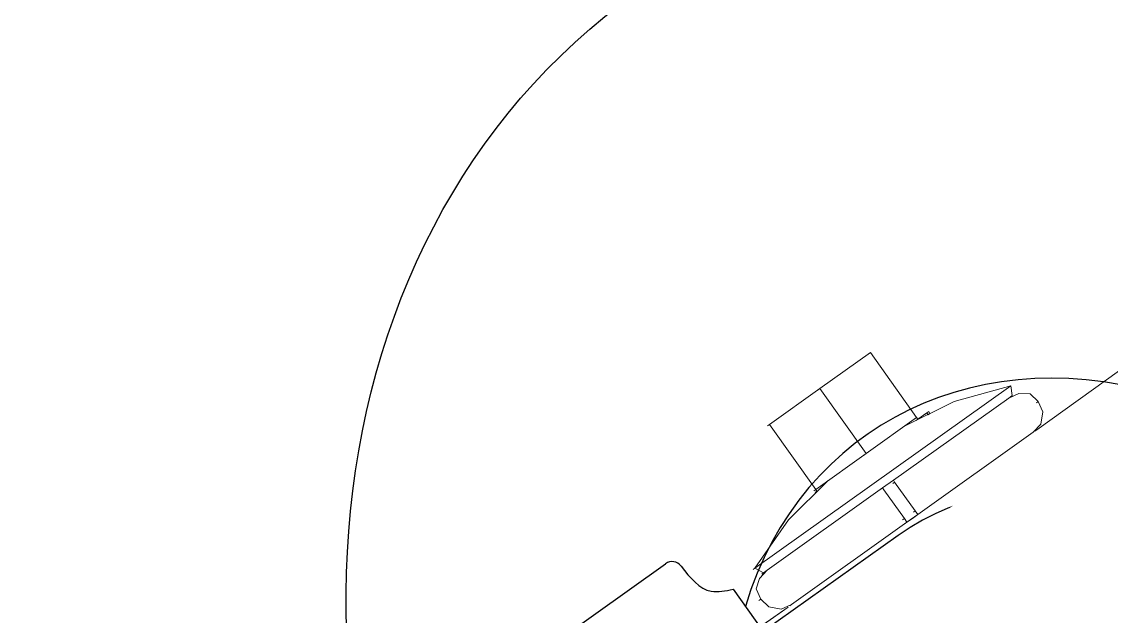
# Model space of a CAD drawing. Header units: feet. Extents: x 2321988 to 2329858, y 6722724 to 6730499.
# Drawn here: x 2326065.4913 to 2326065.8912, y 6726843.8499 to 6726844.0679 of the extents above; entities that cross this region are included whole.
import ezdxf

# ---------------------------------------------------------------- set-up
doc = ezdxf.new("R2010")
doc.units = ezdxf.units.FT
doc.header["$MEASUREMENT"] = 0
doc.layers.add('C-BESS-EQUIPMENT', color=255, linetype='Continuous')

# ---------------------------------------------------------------- blocks, each defined once
blk = doc.blocks.new('Midpoint Site Plan$0$P1730-01-0001')
at = {"color": 0, "linetype": 'ByBlock', "lineweight": -2}
for p, q in [((-30.8255, 1.9644), (-29.9479, 1.9644)), ((-29.7703, 1.7002), (-29.7703, -1.7002)), ((-29.0404, 1.471), (-29.7703, 1.471))]:
    blk.add_line(p, q, dxfattribs=at)
blk.add_arc((-29.9479, 1.9153), 0.0491, 0, 90, dxfattribs=at)
for centre, major_axis, start_param, end_param in [((-26.6479, 0), (0, 4.086), 3.038975, 6.385803), ((-27.964, 0), (0, 4.086), 3.049307, 6.375471), ((-27.346, 0), (0, 4.086), 3.050793, 6.373985), ((-28.9055, 0), (0, 1.9122), 2.568457, 6.856321), ((-30, 0), (0, 1.471), 3.329957, 6.094821), ((-29.0404, 0), (0, 1.471), 3.141593, 6.283185)]:
    blk.add_ellipse(centre, major_axis=major_axis, ratio=0.833977, start_param=start_param, end_param=end_param, dxfattribs=at)
blk.add_ellipse((-28.5921, 0), major_axis=(0, 4.086), ratio=0.833977, dxfattribs=at)
blk.add_spline([(-29.8988, 1.9153), (-29.8542, 1.7487), (-29.7703, 1.7002)], degree=3, dxfattribs=at)
blk = doc.blocks.new('Midpoint Site Plan$0$A$C71e53a02')
at = {"lineweight": 9}
for points in [[(24.9562, 2.1974), (24.9465, 2.1974), (24.6736, 2.1974), (24.6736, 1.8466), (24.6736, 1.8369), (24.6249, 1.8369), (24.6152, 1.8369), (24.6152, 1.8271), (24.6249, 1.8271), (24.6249, 1.8369), (24.6346, 1.8369)], [(25.2291, 2.1974), (25.2193, 2.1974), (24.9465, 2.1974), (24.9465, 1.8466), (24.6736, 1.8466), (24.6834, 1.8466)], [(25.2193, 2.1974), (25.2193, 1.8466), (25.2193, 1.8369), (25.2291, 1.8369)], [(24.7418, 1.8466), (24.4982, 1.8076), (24.2546, 1.7199), (25.6383, 1.7199), (25.3947, 1.8076), (25.1511, 1.8466), (25.1609, 1.8466)], [(24.9465, 1.8466), (25.2193, 1.8466), (25.2291, 1.8466), (25.2193, 1.8466)], [(24.1961, 1.5933), (24.2059, 1.642), (24.2449, 1.6712), (24.2936, 1.681), (24.9172, 1.681), (24.9757, 1.681), (24.9855, 1.681), (24.9757, 1.681)], [(24.2643, 1.7199), (24.2546, 1.7199), (24.2741, 1.681), (24.2838, 1.681)], [(24.2741, 1.681), (24.2936, 1.681), (24.3033, 1.681)], [(24.9757, 1.4958), (24.9855, 1.4958), (24.9757, 1.4958), (24.9465, 1.4958), (24.9172, 1.4958), (24.9757, 1.4958), (24.9855, 1.4958), (24.9757, 1.4958), (24.9757, 1.5153), (24.9855, 1.5153), (24.9757, 1.5153), (24.9757, 1.6712), (24.9757, 1.681), (25.5994, 1.681), (25.6091, 1.681), (25.5994, 1.681)], [(24.9172, 1.6712), (24.9172, 1.681), (24.927, 1.681)], [(25.7066, 1.5933), (25.6968, 1.5933), (25.6871, 1.5445), (25.6968, 1.5933), (25.6871, 1.642), (25.6481, 1.6712), (25.5994, 1.681), (25.6189, 1.681), (25.6383, 1.7199), (25.6481, 1.7199), (25.6383, 1.7199)], [(25.6189, 1.681), (25.6286, 1.681)], [(24.927, 1.6712), (24.9172, 1.6712), (24.9172, 1.5153), (24.927, 1.5153)], [(24.1961, 1.5933), (24.1961, 1.5933)], [(25.6968, 1.5933), (25.6968, 1.5933)], [(25.6091, 1.4958), (25.5994, 1.4958), (24.9757, 1.4958), (25.5994, 1.4958), (25.6481, 1.5056), (25.6871, 1.5445), (25.6481, 1.5056), (25.5994, 1.4958)], [(23.8258, 1.4958), (24.2741, 1.4958), (24.2838, 1.4958)], [(24.927, 1.4958), (24.9172, 1.4958), (24.927, 1.4958), (24.9172, 1.4958), (24.2936, 1.4958), (24.3033, 1.4958), (24.2936, 1.4958), (24.9172, 1.4958), (24.9172, 1.5153)], [(24.2936, 1.4958), (24.3033, 1.4958)], [(24.9172, 1.4958), (24.9172, 1.4958)], [(24.9465, 1.4958), (24.9562, 1.4958)], [(24.9757, 1.4958), (24.9757, 1.4958)], [(26.0184, 1.4276), (25.9404, 1.4763), (25.843, 1.4958), (25.8527, 1.4958), (25.843, 1.4958), (25.6189, 1.4958), (25.7553, 1.4958), (25.765, 1.4958), (25.7553, 1.4958)]]:
    blk.add_lwpolyline(points, dxfattribs=at)
for points in [[(24.6834, 1.8369), (24.6736, 1.8369)], [(24.9562, 1.8466), (24.9465, 1.8466)], [(24.2936, 1.4958), (24.2449, 1.5056), (24.2059, 1.5445), (24.1961, 1.5933), (24.2059, 1.5933), (24.1961, 1.5933), (24.2059, 1.5445), (24.2449, 1.5056)], [(25.7066, 1.5933), (25.6968, 1.5933)]]:
    blk.add_lwpolyline(points, close=True, dxfattribs=at)

msp = doc.modelspace()

# ---------------------------------------------------------------- wipeouts: each hides what was drawn before it
msp.add_wipeout([(2326064.17456, 6726849.7753), (2326064.71751, 6726850.16214), (2326071.53559, 6726840.59259), (2326070.99264, 6726840.20575)]).dxf.layer = 'C-BESS-EQUIPMENT'

# ---------------------------------------------------------------- next in the draw order: block references
at = {"layer": 'C-BESS-EQUIPMENT', "yscale": 0.08333333333333331, "zscale": 0.08333333333333331}
for name, p, xscale, rotation in [('Midpoint Site Plan$0$P1730-01-0001', (2326067.85508, 6726845.18395), 0.08333333333333331, 35.46898082920265), ('Midpoint Site Plan$0$A$C71e53a02', (2326067.5836, 6726844.99053), -0.08333333333333331, 35.46898082920264)]:
    msp.add_blockref(name, p, dxfattribs=dict(at, xscale=xscale, rotation=rotation))

# ---------------------------------------------------------------- next in the draw order: wipeouts: each hides what was drawn before it
msp.add_wipeout([(2326065.94037, 6726843.96685), (2326048.23925, 6726831.35522), (2326048.37827, 6726831.16009), (2326066.0794, 6726843.77173)]).dxf.layer = 'C-BESS-EQUIPMENT'

# ---------------------------------------------------------------- next in the draw order: wipeouts: each hides what was drawn before it
msp.add_wipeout([(2326044.1544, 6726887.54167), (2326077.85795, 6726840.23687), (2326077.40832, 6726839.91652), (2326043.70467, 6726887.22144)]).dxf.layer = 'C-BESS-EQUIPMENT'

# ---------------------------------------------------------------- next in the draw order: wipeouts: each hides what was drawn before it
msp.add_wipeout([(2326040.08225, 6726884.64036), (2326073.7858, 6726837.33556), (2326073.33617, 6726837.01521), (2326039.63253, 6726884.32013)]).dxf.layer = 'C-BESS-EQUIPMENT'

# ---------------------------------------------------------------- next in the draw order: wipeouts: each hides what was drawn before it
msp.add_wipeout([(2326036.0101, 6726881.73905), (2326069.71366, 6726834.43425), (2326069.26402, 6726834.1139), (2326035.56038, 6726881.41882)]).dxf.layer = 'C-BESS-EQUIPMENT'

doc.saveas('drawing.dxf')
